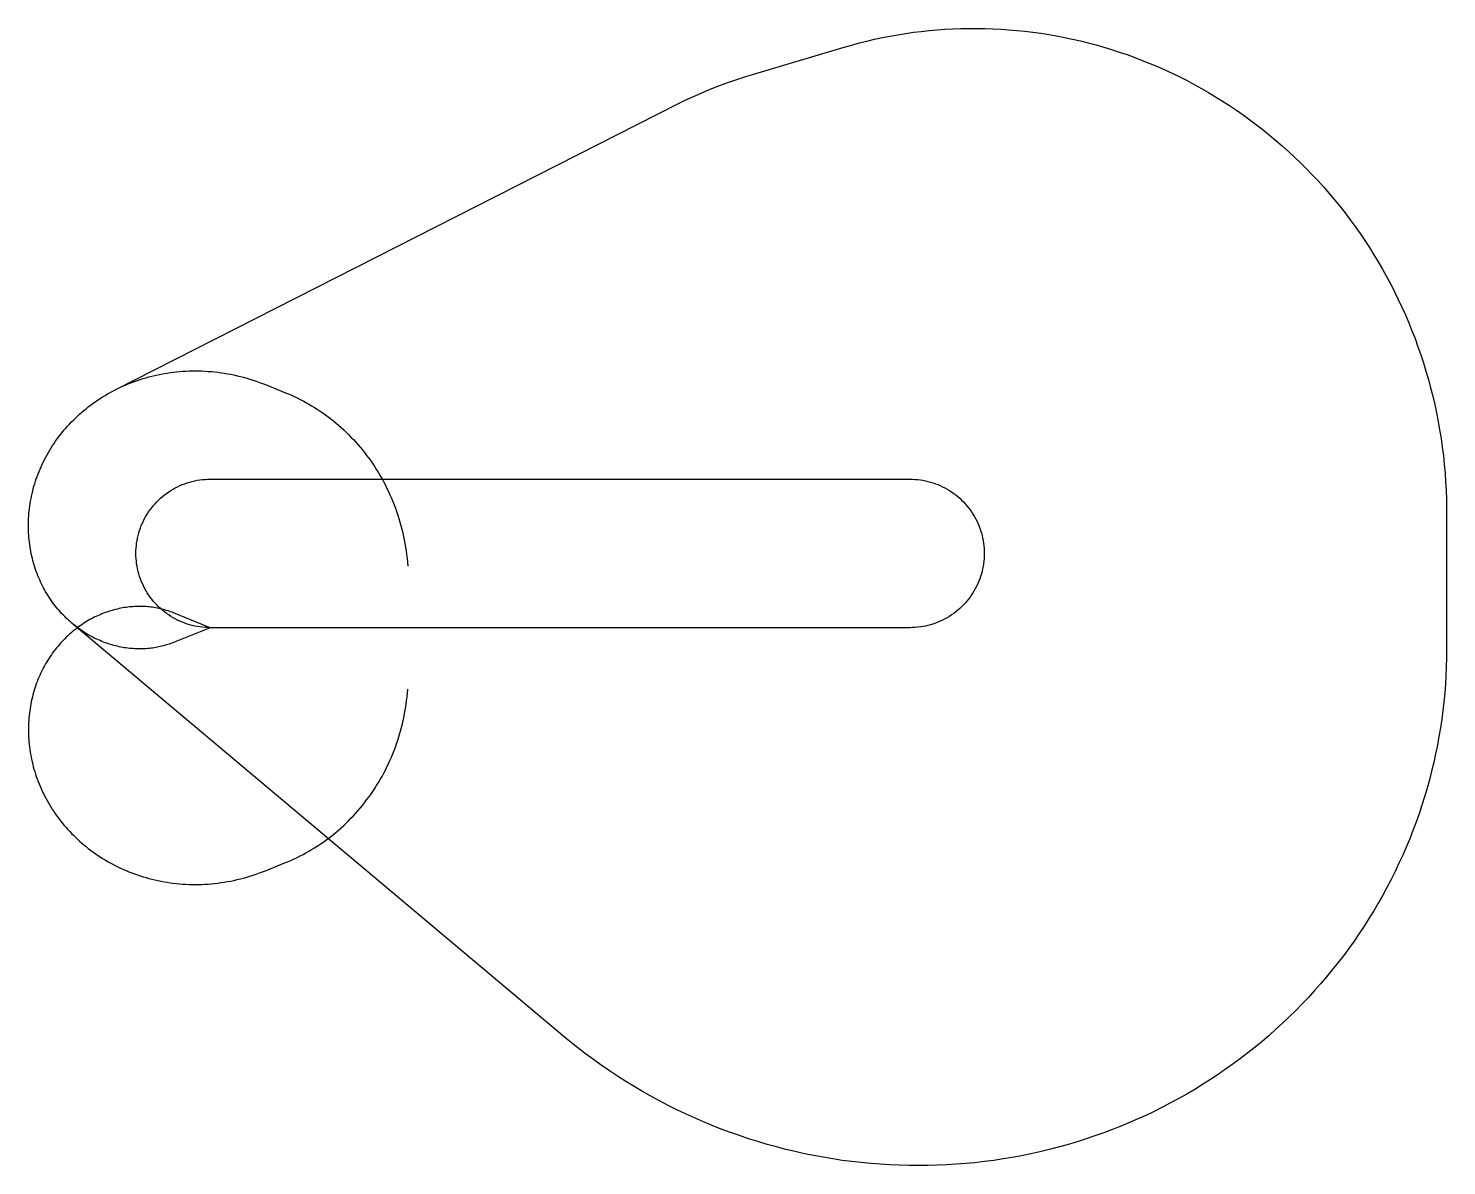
# Model space of a CAD drawing. Header units: metres. Extents: x -3797 to 25823, y -11239 to 12520.
import ezdxf

# ---------------------------------------------------------------- set-up
doc = ezdxf.new("R2010")
doc.units = ezdxf.units.M

msp = doc.modelspace()

# ---------------------------------------------------------------- linework, layer by layer
at = {"layer": 'NorminalTrack', "color": 1}
msp.add_lwpolyline([(0, 0), (0, 0), (-54, 1), (-108, 4), (-162, 8), (-216, 15), (-269, 24), (-322, 34), (-375, 46), (-427, 60), (-479, 76), (-530, 94), (-581, 113), (-631, 134), (-680, 157), (-728, 182), (-775, 208), (-822, 236), (-867, 265), (-912, 296), (-955, 329), (-997, 363), (-1038, 398), (-1077, 435), (-1116, 474), (-1152, 513), (-1188, 554), (-1222, 596), (-1255, 639), (-1286, 684), (-1315, 729), (-1343, 775), (-1369, 823), (-1394, 871), (-1417, 920), (-1438, 970), (-1457, 1020), (-1475, 1072), (-1491, 1123), (-1505, 1176), (-1517, 1228), (-1527, 1282), (-1536, 1335), (-1542, 1389), (-1547, 1443), (-1550, 1497), (-1551, 1551), (-1550, 1605), (-1547, 1659), (-1542, 1713), (-1536, 1767), (-1527, 1820), (-1517, 1873), (-1505, 1926), (-1491, 1978), (-1475, 2030), (-1457, 2081), (-1438, 2132), (-1417, 2182), (-1394, 2231), (-1369, 2279), (-1343, 2326), (-1315, 2373), (-1286, 2418), (-1255, 2462), (-1222, 2506), (-1188, 2548), (-1152, 2588), (-1116, 2628), (-1077, 2666), (-1038, 2703), (-997, 2739), (-955, 2773), (-912, 2805), (-867, 2836), (-822, 2866), (-775, 2894), (-728, 2920), (-680, 2945), (-631, 2968), (-581, 2989), (-530, 3008), (-479, 3026), (-427, 3042), (-375, 3056), (-322, 3068), (-269, 3078), (-216, 3087), (-162, 3093), (-108, 3098), (-54, 3101), (0, 3102), (0, 3102), (14616, 3102), (14616, 3102), (14670, 3101), (14724, 3098), (14778, 3093), (14832, 3087), (14885, 3078), (14938, 3068), (14991, 3056), (15043, 3042), (15095, 3026), (15146, 3008), (15197, 2989), (15247, 2968), (15296, 2945), (15344, 2920), (15391, 2894), (15438, 2866), (15483, 2836), (15528, 2805), (15571, 2773), (15613, 2739), (15654, 2703), (15693, 2666), (15732, 2628), (15768, 2588), (15804, 2548), (15838, 2506), (15871, 2462), (15902, 2418), (15931, 2373), (15959, 2326), (15985, 2279), (16010, 2231), (16033, 2182), (16054, 2132), (16073, 2081), (16091, 2030), (16107, 1978), (16121, 1926), (16133, 1873), (16143, 1820), (16152, 1767), (16158, 1713), (16163, 1659), (16166, 1605), (16167, 1551), (16166, 1497), (16163, 1443), (16158, 1389), (16152, 1335), (16143, 1282), (16133, 1228), (16121, 1176), (16107, 1123), (16091, 1072), (16073, 1020), (16054, 970), (16033, 920), (16010, 871), (15985, 823), (15959, 775), (15931, 729), (15902, 684), (15871, 639), (15838, 596), (15804, 554), (15768, 513), (15732, 474), (15693, 435), (15654, 398), (15613, 363), (15571, 329), (15528, 296), (15483, 265), (15438, 236), (15391, 208), (15344, 182), (15296, 157), (15247, 134), (15197, 113), (15146, 94), (15095, 76), (15043, 60), (14991, 46), (14938, 34), (14885, 24), (14832, 15), (14778, 8), (14724, 4), (14670, 1), (14616, 0), (0, 0)], dxfattribs=at)
at = {"layer": 'WindSpiral', "color": 5}
for points in [[(0, 0), (-769, -310), (-797, -321), (-827, -332), (-856, -342), (-886, -352), (-916, -362), (-947, -371), (-978, -379), (-1009, -387), (-1041, -395), (-1073, -402), (-1105, -408), (-1137, -414), (-1170, -420), (-1203, -425), (-1236, -429), (-1269, -433), (-1303, -436), (-1337, -439), (-1371, -441), (-1406, -442), (-1440, -443), (-1475, -443), (-1510, -443), (-1545, -442), (-1580, -440), (-1615, -438), (-1651, -435), (-1686, -432), (-1722, -428), (-1758, -423), (-1794, -418), (-1830, -411), (-1866, -405), (-1902, -397), (-1938, -389), (-1974, -381), (-2010, -371), (-2047, -361), (-2083, -350), (-2119, -339), (-2155, -327), (-2191, -314), (-2227, -300), (-2263, -286), (-2299, -271), (-2334, -256), (-2370, -240), (-2406, -223), (-2441, -205), (-2476, -187), (-2511, -168), (-2546, -148), (-2580, -127), (-2615, -106), (-2649, -84), (-2683, -62), (-2717, -39), (-2750, -15), (-2783, 10), (-2816, 35), (-2849, 61), (-2881, 88), (-2913, 115), (-2944, 143), (-2975, 171), (-3006, 201), (-3036, 231), (-3066, 261), (-3096, 293), (-3125, 324), (-3154, 357), (-3182, 390), (-3210, 424), (-3237, 458), (-3264, 493), (-3290, 529), (-3316, 565), (-3341, 602), (-3366, 639), (-3390, 677), (-3414, 716), (-3437, 755), (-3459, 794), (-3481, 834), (-3502, 875), (-3522, 916), (-3542, 958), (-3561, 1000), (-3580, 1043), (-3598, 1086), (-3615, 1130), (-3631, 1174), (-3647, 1219), (-3662, 1264), (-3676, 1309), (-3690, 1355), (-3702, 1401), (-3714, 1448), (-3726, 1495), (-3736, 1542), (-3746, 1590), (-3755, 1638), (-3763, 1686), (-3770, 1735), (-3776, 1784), (-3782, 1833), (-3787, 1882), (-3790, 1932), (-3793, 1982), (-3796, 2032), (-3797, 2083), (-3797, 2133), (-3797, 2184), (-3795, 2235), (-3793, 2286), (-3790, 2337), (-3786, 2389), (-3781, 2440), (-3775, 2492), (-3768, 2543), (-3760, 2595), (-3751, 2646), (-3742, 2698), (-3731, 2750), (-3720, 2801), (-3707, 2853), (-3694, 2905), (-3680, 2956), (-3664, 3007), (-3648, 3059), (-3631, 3110), (-3613, 3161), (-3594, 3212), (-3574, 3262), (-3553, 3313), (-3531, 3363), (-3508, 3413), (-3484, 3463), (-3459, 3512), (-3434, 3562), (-3407, 3611), (-3379, 3659), (-3351, 3708), (-3321, 3756), (-3291, 3803), (-3260, 3850), (-3228, 3897), (-3194, 3943), (-3160, 3989), (-3125, 4035), (-3090, 4080), (-3053, 4124), (-3015, 4168), (-2977, 4211), (-2937, 4254), (-2897, 4297), (-2856, 4338), (-2814, 4379), (-2771, 4420), (-2728, 4460), (-2683, 4499), (-2638, 4538), (-2592, 4575), (-2545, 4613), (-2498, 4649), (-2449, 4685), (-2400, 4720), (-2350, 4754), (-2300, 4787), (-2248, 4820), (-2196, 4852), (-2143, 4883), (-2090, 4913), (-2036, 4942), (-1981, 4971), (-1981, 4971), (9770, 10942), (9909, 11010), (10048, 11077), (10189, 11141), (10332, 11203), (10475, 11262), (10620, 11319), (10766, 11373), (10913, 11425), (11061, 11474), (11209, 11521), (11259, 11536), (13241, 12127), (13398, 12172), (13557, 12215), (13716, 12255), (13876, 12292), (14037, 12327), (14198, 12358), (14360, 12387), (14523, 12413), (14687, 12437), (14851, 12457), (15016, 12475), (15181, 12490), (15346, 12501), (15512, 12510), (15678, 12517), (15845, 12520), (16011, 12520), (16178, 12517), (16345, 12512), (16512, 12503), (16679, 12492), (16846, 12478), (17012, 12461), (17179, 12440), (17345, 12417), (17512, 12391), (17677, 12362), (17843, 12331), (18008, 12296), (18173, 12258), (18337, 12217), (18500, 12174), (18663, 12128), (18826, 12078), (18987, 12026), (19148, 11971), (19308, 11913), (19467, 11852), (19625, 11789), (19782, 11722), (19939, 11653), (20094, 11581), (20248, 11506), (20401, 11429), (20552, 11349), (20703, 11266), (20852, 11180), (20999, 11092), (21145, 11001), (21290, 10907), (21434, 10811), (21575, 10712), (21715, 10610), (21854, 10507), (21991, 10400), (22126, 10291), (22259, 10180), (22390, 10066), (22520, 9950), (22647, 9831), (22773, 9710), (22897, 9587), (23018, 9462), (23138, 9334), (23255, 9204), (23370, 9072), (23483, 8938), (23594, 8802), (23703, 8663), (23809, 8523), (23913, 8381), (24014, 8236), (24113, 8090), (24209, 7942), (24303, 7792), (24395, 7641), (24484, 7488), (24570, 7333), (24654, 7176), (24735, 7018), (24813, 6858), (24888, 6697), (24961, 6534), (25031, 6370), (25098, 6204), (25163, 6038), (25224, 5870), (25283, 5700), (25339, 5530), (25391, 5358), (25441, 5186), (25488, 5012), (25532, 4837), (25573, 4662), (25611, 4486), (25645, 4308), (25677, 4131), (25706, 3952), (25731, 3773), (25754, 3593), (25773, 3412), (25789, 3231), (25802, 3050), (25812, 2868), (25819, 2686), (25822, 2504), (25823, 2394), (25823, -451), (25821, -634), (25816, -816), (25809, -999), (25797, -1182), (25783, -1365), (25765, -1547), (25745, -1730), (25721, -1912), (25693, -2094), (25663, -2276), (25629, -2457), (25593, -2638), (25553, -2818), (25509, -2998), (25463, -3177), (25414, -3355), (25361, -3533), (25305, -3710), (25246, -3886), (25184, -4062), (25119, -4236), (25051, -4409), (24979, -4582), (24905, -4753), (24827, -4923), (24747, -5092), (24663, -5259), (24577, -5425), (24487, -5590), (24395, -5754), (24300, -5915), (24201, -6076), (24100, -6235), (23996, -6392), (23889, -6547), (23780, -6701), (23667, -6853), (23552, -7003), (23434, -7151), (23314, -7297), (23191, -7441), (23065, -7583), (22937, -7724), (22806, -7861), (22672, -7997), (22536, -8131), (22398, -8262), (22257, -8391), (22114, -8518), (21969, -8642), (21821, -8764), (21671, -8883), (21519, -9000), (21365, -9114), (21208, -9225), (21050, -9334), (20889, -9441), (20727, -9544), (20562, -9645), (20396, -9743), (20228, -9838), (20058, -9930), (19886, -10020), (19713, -10106), (19538, -10189), (19361, -10270), (19183, -10347), (19004, -10422), (18822, -10493), (18640, -10561), (18456, -10626), (18271, -10688), (18085, -10747), (17898, -10803), (17709, -10855), (17519, -10904), (17329, -10950), (17137, -10992), (16945, -11031), (16752, -11067), (16558, -11099), (16363, -11129), (16168, -11154), (15972, -11177), (15775, -11196), (15578, -11211), (15381, -11223), (15183, -11232), (14985, -11237), (14787, -11239), (14588, -11237), (14389, -11232), (14191, -11223), (13992, -11211), (13794, -11195), (13595, -11176), (13397, -11154), (13199, -11128), (13001, -11098), (12804, -11065), (12607, -11028), (12411, -10989), (12215, -10945), (12020, -10898), (11825, -10848), (11631, -10794), (11438, -10737), (11246, -10676), (11055, -10612), (10865, -10545), (10675, -10474), (10487, -10400), (10300, -10323), (10115, -10242), (9930, -10158), (9747, -10071), (9565, -9980), (9385, -9886), (9206, -9789), (9029, -9689), (8853, -9585), (8680, -9479), (8507, -9369), (8337, -9256), (8168, -9141), (8002, -9022), (7837, -8900), (7675, -8775), (7514, -8647), (7356, -8517), (7348, -8510), (-2880, 87), (-2912, 114), (-2944, 142), (-2975, 171), (-3006, 200), (-3036, 230), (-3066, 261), (-3096, 292), (-3125, 324), (-3153, 356), (-3182, 390), (-3210, 423), (-3237, 458), (-3264, 493), (-3290, 528), (-3316, 564), (-3341, 601), (-3366, 639), (-3390, 677), (-3413, 715), (-3436, 754), (-3459, 794), (-3480, 834), (-3501, 875), (-3522, 916), (-3542, 957), (-3561, 1000), (-3580, 1042), (-3597, 1086), (-3615, 1129), (-3631, 1173), (-3647, 1218), (-3662, 1263), (-3676, 1308), (-3690, 1354), (-3702, 1400), (-3714, 1447), (-3726, 1494), (-3736, 1541), (-3746, 1589), (-3755, 1637), (-3763, 1685), (-3770, 1734), (-3776, 1783), (-3782, 1832), (-3786, 1882), (-3790, 1931), (-3793, 1981), (-3796, 2032), (-3797, 2082), (-3797, 2130)], [(0, 0), (-769, -310), (-797, -321), (-827, -332), (-856, -342), (-886, -352), (-916, -362), (-947, -371), (-978, -379), (-1009, -387), (-1041, -395), (-1073, -402), (-1105, -408), (-1137, -414), (-1170, -420), (-1203, -425), (-1236, -429), (-1269, -433), (-1303, -436), (-1337, -439), (-1371, -441), (-1406, -442), (-1440, -443), (-1475, -443), (-1510, -443), (-1545, -442), (-1580, -440), (-1615, -438), (-1651, -435), (-1686, -432), (-1722, -428), (-1758, -423), (-1794, -418), (-1830, -411), (-1866, -405), (-1902, -397), (-1938, -389), (-1974, -381), (-2010, -371), (-2047, -361), (-2083, -350), (-2119, -339), (-2155, -327), (-2191, -314), (-2227, -300), (-2263, -286), (-2299, -271), (-2334, -256), (-2370, -240), (-2406, -223), (-2441, -205), (-2476, -187), (-2511, -168), (-2546, -148), (-2580, -127), (-2615, -106), (-2649, -84), (-2683, -62), (-2717, -39), (-2750, -15), (-2783, 10), (-2816, 35), (-2849, 61), (-2881, 88), (-2913, 115), (-2944, 143), (-2975, 171), (-3006, 201), (-3036, 231), (-3066, 261), (-3096, 293), (-3125, 324), (-3154, 357), (-3182, 390), (-3210, 424), (-3237, 458), (-3264, 493), (-3290, 529), (-3316, 565), (-3341, 602), (-3366, 639), (-3390, 677), (-3414, 716), (-3437, 755), (-3459, 794), (-3481, 834), (-3502, 875), (-3522, 916), (-3542, 958), (-3561, 1000), (-3580, 1043), (-3598, 1086), (-3615, 1130), (-3631, 1174), (-3647, 1219), (-3662, 1264), (-3676, 1309), (-3690, 1355), (-3702, 1401), (-3714, 1448), (-3726, 1495), (-3736, 1542), (-3746, 1590), (-3755, 1638), (-3763, 1686), (-3770, 1735), (-3776, 1784), (-3782, 1833), (-3787, 1882), (-3790, 1932), (-3793, 1982), (-3796, 2032), (-3797, 2083), (-3797, 2133), (-3797, 2184), (-3795, 2235), (-3793, 2286), (-3790, 2337), (-3786, 2389), (-3781, 2440), (-3775, 2492), (-3768, 2543), (-3760, 2595), (-3751, 2646), (-3742, 2698), (-3731, 2750), (-3720, 2801), (-3707, 2853), (-3694, 2905), (-3680, 2956), (-3664, 3007), (-3648, 3059), (-3631, 3110), (-3613, 3161), (-3594, 3212), (-3574, 3262), (-3553, 3313), (-3531, 3363), (-3508, 3413), (-3484, 3463), (-3459, 3512), (-3434, 3562), (-3407, 3611), (-3379, 3659), (-3351, 3708), (-3321, 3756), (-3291, 3803), (-3260, 3850), (-3228, 3897), (-3194, 3943), (-3160, 3989), (-3125, 4035), (-3090, 4080), (-3053, 4124), (-3015, 4168), (-2977, 4211), (-2937, 4254), (-2897, 4297), (-2856, 4338), (-2814, 4379), (-2771, 4420), (-2728, 4460), (-2683, 4499), (-2638, 4538), (-2592, 4575), (-2545, 4613), (-2498, 4649), (-2449, 4685), (-2400, 4720), (-2350, 4754), (-2300, 4787), (-2248, 4820), (-2196, 4852), (-2143, 4883), (-2090, 4913), (-2036, 4942), (-1981, 4971), (-1926, 4998), (-1870, 5025), (-1813, 5051), (-1756, 5075), (-1698, 5099), (-1639, 5122), (-1580, 5144), (-1521, 5165), (-1461, 5185), (-1400, 5204), (-1339, 5222), (-1278, 5239), (-1216, 5255), (-1153, 5270), (-1090, 5284), (-1027, 5297), (-963, 5309), (-899, 5319), (-835, 5329), (-770, 5337), (-705, 5345), (-640, 5351), (-574, 5356), (-508, 5360), (-442, 5363), (-376, 5364), (-310, 5365), (-243, 5364), (-176, 5362), (-109, 5359), (-42, 5355), (25, 5350), (92, 5343), (160, 5335), (227, 5327), (294, 5316), (362, 5305), (429, 5293), (496, 5279), (563, 5264), (630, 5248), (697, 5230), (764, 5212), (830, 5192), (897, 5171), (963, 5149), (1029, 5125), (1095, 5100), (1152, 5078), (1571, 4909), (1633, 4883), (1695, 4857), (1757, 4829), (1818, 4799), (1879, 4769), (1940, 4738), (2000, 4705), (2060, 4671), (2119, 4637), (2178, 4601), (2236, 4564), (2294, 4525), (2351, 4486), (2408, 4446), (2464, 4404), (2520, 4362), (2575, 4318), (2629, 4273), (2683, 4228), (2736, 4181), (2788, 4133), (2839, 4084), (2890, 4034), (2940, 3983), (2990, 3932), (3038, 3879), (3086, 3825), (3133, 3770), (3179, 3714), (3224, 3658), (3268, 3600), (3312, 3542), (3354, 3482), (3396, 3422), (3436, 3361), (3476, 3299), (3514, 3236), (3552, 3173), (3589, 3108), (3624, 3043), (3659, 2977), (3692, 2910), (3724, 2843), (3755, 2775), (3785, 2706), (3814, 2636), (3842, 2566), (3869, 2495), (3894, 2424), (3918, 2352), (3941, 2279), (3963, 2206), (3983, 2132), (4003, 2058), (4021, 1983), (4037, 1908), (4053, 1832), (4067, 1756), (4080, 1680), (4092, 1603), (4102, 1526), (4111, 1448), (4118, 1370), (4125, 1292), (4125, 1282)], [(0, 0), (-769, 310), (-797, 321), (-827, 332), (-856, 342), (-886, 352), (-916, 362), (-947, 371), (-978, 379), (-1009, 387), (-1041, 395), (-1073, 402), (-1105, 408), (-1137, 414), (-1170, 420), (-1203, 425), (-1236, 429), (-1269, 433), (-1303, 436), (-1337, 439), (-1371, 441), (-1406, 442), (-1440, 443), (-1475, 443), (-1510, 443), (-1545, 442), (-1580, 440), (-1615, 438), (-1651, 435), (-1686, 432), (-1722, 428), (-1758, 423), (-1794, 418), (-1830, 411), (-1866, 405), (-1902, 397), (-1938, 389), (-1974, 381), (-2010, 371), (-2047, 361), (-2083, 350), (-2119, 339), (-2155, 327), (-2191, 314), (-2227, 300), (-2263, 286), (-2299, 271), (-2334, 256), (-2370, 240), (-2406, 223), (-2441, 205), (-2476, 187), (-2511, 168), (-2546, 148), (-2580, 127), (-2615, 106), (-2649, 84), (-2683, 62), (-2717, 39), (-2750, 15), (-2783, -10), (-2816, -35), (-2849, -61), (-2881, -88), (-2913, -115), (-2944, -143), (-2975, -171), (-3006, -201), (-3036, -231), (-3066, -261), (-3096, -293), (-3125, -324), (-3154, -357), (-3182, -390), (-3210, -424), (-3237, -458), (-3264, -493), (-3290, -529), (-3316, -565), (-3341, -602), (-3366, -639), (-3390, -677), (-3414, -716), (-3437, -755), (-3459, -794), (-3481, -834), (-3502, -875), (-3522, -916), (-3542, -958), (-3561, -1000), (-3580, -1043), (-3598, -1086), (-3615, -1130), (-3631, -1174), (-3647, -1219), (-3662, -1264), (-3676, -1309), (-3690, -1355), (-3702, -1401), (-3714, -1448), (-3726, -1495), (-3736, -1542), (-3746, -1590), (-3755, -1638), (-3763, -1686), (-3770, -1735), (-3776, -1784), (-3782, -1833), (-3787, -1882), (-3790, -1932), (-3793, -1982), (-3796, -2032), (-3797, -2083), (-3797, -2133), (-3797, -2184), (-3795, -2235), (-3793, -2286), (-3790, -2337), (-3786, -2389), (-3781, -2440), (-3775, -2492), (-3768, -2543), (-3760, -2595), (-3751, -2646), (-3742, -2698), (-3731, -2750), (-3720, -2801), (-3707, -2853), (-3694, -2905), (-3680, -2956), (-3664, -3007), (-3648, -3059), (-3631, -3110), (-3613, -3161), (-3594, -3212), (-3574, -3262), (-3553, -3313), (-3531, -3363), (-3508, -3413), (-3484, -3463), (-3459, -3512), (-3434, -3562), (-3407, -3611), (-3379, -3659), (-3351, -3708), (-3321, -3756), (-3291, -3803), (-3260, -3850), (-3228, -3897), (-3194, -3943), (-3160, -3989), (-3125, -4035), (-3090, -4080), (-3053, -4124), (-3015, -4168), (-2977, -4211), (-2937, -4254), (-2897, -4297), (-2856, -4338), (-2814, -4379), (-2771, -4420), (-2728, -4460), (-2683, -4499), (-2638, -4538), (-2592, -4575), (-2545, -4613), (-2498, -4649), (-2449, -4685), (-2400, -4720), (-2350, -4754), (-2300, -4787), (-2248, -4820), (-2196, -4852), (-2143, -4883), (-2090, -4913), (-2036, -4942), (-1981, -4971), (-1926, -4998), (-1870, -5025), (-1813, -5051), (-1756, -5075), (-1698, -5099), (-1639, -5122), (-1580, -5144), (-1521, -5165), (-1461, -5185), (-1400, -5204), (-1339, -5222), (-1278, -5239), (-1216, -5255), (-1153, -5270), (-1090, -5284), (-1027, -5297), (-963, -5309), (-899, -5319), (-835, -5329), (-770, -5337), (-705, -5345), (-640, -5351), (-574, -5356), (-508, -5360), (-442, -5363), (-376, -5364), (-310, -5365), (-243, -5364), (-176, -5362), (-109, -5359), (-42, -5355), (25, -5350), (92, -5343), (160, -5335), (227, -5327), (294, -5316), (362, -5305), (429, -5293), (496, -5279), (563, -5264), (630, -5248), (697, -5230), (764, -5212), (830, -5192), (897, -5171), (963, -5149), (1029, -5125), (1095, -5100), (1152, -5078), (1571, -4909), (1633, -4883), (1695, -4857), (1757, -4829), (1818, -4799), (1879, -4769), (1940, -4738), (2000, -4705), (2060, -4671), (2119, -4637), (2178, -4601), (2236, -4564), (2294, -4525), (2351, -4486), (2408, -4446), (2464, -4404), (2520, -4362), (2575, -4318), (2629, -4273), (2683, -4228), (2736, -4181), (2788, -4133), (2839, -4084), (2890, -4034), (2940, -3983), (2990, -3932), (3038, -3879), (3086, -3825), (3133, -3770), (3179, -3714), (3224, -3658), (3268, -3600), (3312, -3542), (3354, -3482), (3396, -3422), (3436, -3361), (3476, -3299), (3514, -3236), (3552, -3173), (3589, -3108), (3624, -3043), (3659, -2977), (3692, -2910), (3724, -2843), (3755, -2775), (3785, -2706), (3814, -2636), (3842, -2566), (3869, -2495), (3894, -2424), (3918, -2352), (3941, -2279), (3963, -2206), (3983, -2132), (4003, -2058), (4021, -1983), (4037, -1908), (4053, -1832), (4067, -1756), (4080, -1680), (4092, -1603), (4102, -1526), (4111, -1448), (4118, -1370), (4125, -1292), (4125, -1282)]]:
    msp.add_lwpolyline(points, dxfattribs=at)

doc.saveas('drawing.dxf')
